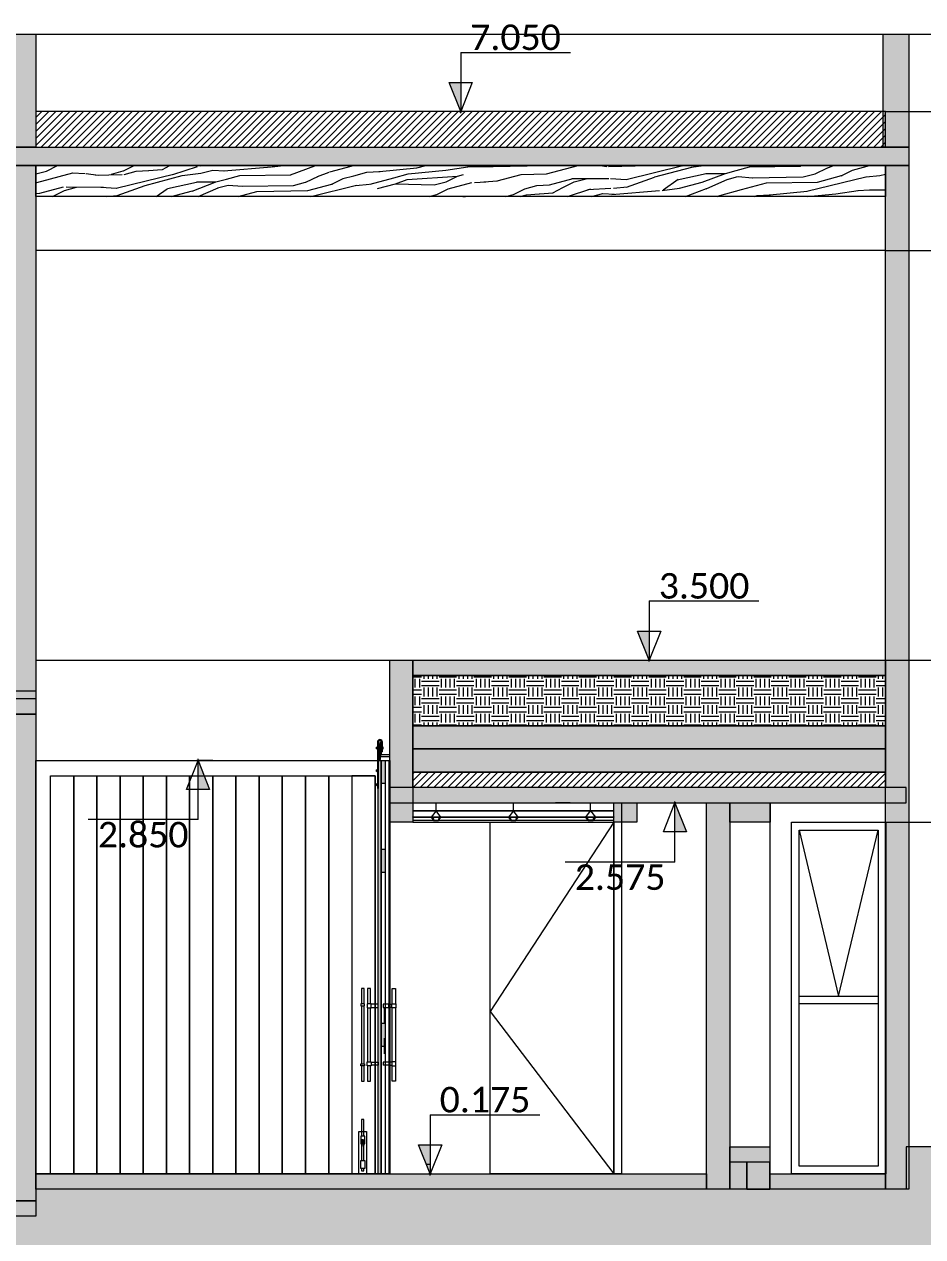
# Model space of a CAD drawing. Header units: metres. Extents: x -197 to 1099, y -24 to 14.
# Drawn here: x 827.51 to 833.33, y -0.23 to 7.61 of the extents above; entities that cross this region are included whole.
import ezdxf
from ezdxf.enums import TextEntityAlignment as Align

# ---------------------------------------------------------------- set-up
doc = ezdxf.new("R2010")
doc.units = ezdxf.units.M
doc.header["$LTSCALE"] = 0.001
doc.header["$PDMODE"] = 34
doc.header["$PDSIZE"] = 0.01
doc.linetypes.add('HIDDENX2', pattern=[19.05, 12.7, -6.35])
doc.linetypes.add('OCULTA3', pattern=[0.45, 0.3, -0.15])
doc.layers.get('0').update_dxf_attribs({"lineweight": 13, "true_color": 0x000000})
for name, color, linetype, lineweight, true_color in [('Jach-Anotaciones-CalidaddeLínea  0.13', 7, 'Continuous', 13, 0x000000), ('Jach-Anotaciones-CalidaddeLínea 0.05', 7, 'Continuous', 5, 0x000000), ('JACH-Anotaciones-Cotas01-Grals', 7, 'Continuous', 13, 0x000000), ('Jach-Anotaciones-Hatch-Lum100%', 7, 'Continuous', 13, 0x000000), ('Jach-Anotaciones-Hatch-Lum50%', 9, 'Continuous', 13, 0x808080), ('Jach-Anotaciones-Hatch-Lum80%', 250, 'Continuous', 13, 0x333333), ('Jach-Anotaciones-LineasDetalle0.09mm', 7, 'Continuous', 15, 0x000000), ('Jach-Anotaciones-LineasDetalle0.15mm', 7, 'Continuous', 15, 0x000000), ('JACH-Anotaciones-Textos-Lum75% @ 0.075', 7, 'Continuous', 13, 0x404040), ('JACH-Arq-Lineas-Proyeccion', 250, 'HIDDENX2', 13, 0x333333), ('JACH-Arq-Lineas-Proyeccion Niveles cortes', 9, 'HIDDENX2', 13, 0x808080), ('JACH-Arq-Puertas01-', 7, 'Continuous', 13, 0x404040)]:
    doc.layers.add(name, color=color, linetype=linetype, lineweight=lineweight, true_color=true_color)
doc.layers.add('Siclo Muros', color=5, linetype='Continuous')
doc.styles.add('02a-Calibri-JACH(1.8mm)', font='calibri.ttf', dxfattribs={"height": 2.2})
pattern_1 = [(0, (169.421, 45.032), (0, 6.985), [5.08, -1.905]), (90, (169.421, 45.032), (-6.985, 4e-16), [5.08, -1.905])]

# ---------------------------------------------------------------- blocks, each defined once
blk = doc.blocks.new('*U268')
at = {"lineweight": 0, "ltscale": 100}
h = blk.add_hatch(dxfattribs=at)
h.set_pattern_fill('ANGLE', color=256)
h.set_pattern_definition(pattern_1)
h.paths.add_polyline_path([(0, 2.5), (0, 0), (1, 2.5)])
h = blk.add_hatch(color=256, dxfattribs=at)
h.dxf.hatch_style = 1
h.paths.add_polyline_path([(0, 2.5), (0, 0), (1, 2.5)])
for points in [[(0, 5.1), (-9.47, 5.1)], [(0, 5.1), (0, 1.25)]]:
    blk.add_lwpolyline(points, dxfattribs=at)
for points in [[(0, 0), (1, 2.5), (-1, 2.5)], [(0, 2.5), (0, 0), (1, 2.5)]]:
    blk.add_lwpolyline(points, close=True, dxfattribs=at)
blk.add_point((0, 0), dxfattribs=at)
at = {"lineweight": 0, "ltscale": 100, "style": '02a-Calibri-JACH(1.8mm)'}
blk.add_attdef('ALT', text='', height=2.2, dxfattribs=at).set_placement((-4.73, 6.4), align=Align.MIDDLE_CENTER)
blk = doc.blocks.new('*U309')
at = {"lineweight": 0, "ltscale": 100}
h = blk.add_hatch(dxfattribs=at)
h.set_pattern_fill('ANGLE', color=256)
h.set_pattern_definition(pattern_1)
h.paths.add_polyline_path([(0, 2.5), (0, 0), (1, 2.5)])
h = blk.add_hatch(color=256, dxfattribs=at)
h.dxf.hatch_style = 1
h.paths.add_polyline_path([(0, 2.5), (0, 0), (1, 2.5)])
for points in [[(0, 5.1), (-9.47, 5.1)], [(0, 5.1), (0, 1.25)]]:
    blk.add_lwpolyline(points, dxfattribs=at)
for points in [[(0, 0), (1, 2.5), (-1, 2.5)], [(0, 2.5), (0, 0), (1, 2.5)]]:
    blk.add_lwpolyline(points, close=True, dxfattribs=at)
blk.add_point((0, 0), dxfattribs=at)
at = {"lineweight": 0, "ltscale": 100, "style": '02a-Calibri-JACH(1.8mm)'}
blk.add_attdef('ALT', text='', height=2.2, dxfattribs=at).set_placement((-4.73, 6.4), align=Align.MIDDLE_CENTER)
blk = doc.blocks.new('*U310')
at = {"lineweight": 0, "ltscale": 100}
h = blk.add_hatch(dxfattribs=at)
h.set_pattern_fill('ANGLE', color=256)
h.set_pattern_definition(pattern_1)
h.paths.add_polyline_path([(0, 2.5), (0, 0), (1, 2.5)])
h = blk.add_hatch(color=256, dxfattribs=at)
h.dxf.hatch_style = 1
h.paths.add_polyline_path([(0, 2.5), (0, 0), (1, 2.5)])
for points in [[(0, 5.1), (-9.47, 5.1)], [(0, 5.1), (0, 1.25)]]:
    blk.add_lwpolyline(points, dxfattribs=at)
for points in [[(0, 0), (1, 2.5), (-1, 2.5)], [(0, 2.5), (0, 0), (1, 2.5)]]:
    blk.add_lwpolyline(points, close=True, dxfattribs=at)
blk.add_point((0, 0), dxfattribs=at)
at = {"lineweight": 0, "ltscale": 100, "style": '02a-Calibri-JACH(1.8mm)'}
blk.add_attdef('ALT', text='', height=2.2, dxfattribs=at).set_placement((-4.73, 6.4), align=Align.MIDDLE_CENTER)
blk = doc.blocks.new('*U311')
at = {"lineweight": 0, "ltscale": 100}
h = blk.add_hatch(dxfattribs=at)
h.set_pattern_fill('ANGLE', color=256)
h.set_pattern_definition(pattern_1)
h.paths.add_polyline_path([(0, 2.5), (0, 0), (1, 2.5)])
h = blk.add_hatch(color=256, dxfattribs=at)
h.dxf.hatch_style = 1
h.paths.add_polyline_path([(0, 2.5), (0, 0), (1, 2.5)])
for points in [[(0, 5.1), (-9.47, 5.1)], [(0, 5.1), (0, 1.25)]]:
    blk.add_lwpolyline(points, dxfattribs=at)
for points in [[(0, 0), (1, 2.5), (-1, 2.5)], [(0, 2.5), (0, 0), (1, 2.5)]]:
    blk.add_lwpolyline(points, close=True, dxfattribs=at)
blk.add_point((0, 0), dxfattribs=at)
at = {"lineweight": 0, "ltscale": 100, "style": '02a-Calibri-JACH(1.8mm)'}
blk.add_attdef('ALT', text='', height=2.2, dxfattribs=at).set_placement((-4.73, 6.4), align=Align.MIDDLE_CENTER)
blk = doc.blocks.new('*U371')
at = {"lineweight": 0, "ltscale": 100}
h = blk.add_hatch(dxfattribs=at)
h.set_pattern_fill('ANGLE', color=256)
h.set_pattern_definition(pattern_1)
h.paths.add_polyline_path([(0, 2.5), (0, 0), (1, 2.5)])
h = blk.add_hatch(color=256, dxfattribs=at)
h.dxf.hatch_style = 1
h.paths.add_polyline_path([(0, 2.5), (0, 0), (1, 2.5)])
for points in [[(0, 5.1), (-9.47, 5.1)], [(0, 5.1), (0, 1.25)]]:
    blk.add_lwpolyline(points, dxfattribs=at)
for points in [[(0, 0), (1, 2.5), (-1, 2.5)], [(0, 2.5), (0, 0), (1, 2.5)]]:
    blk.add_lwpolyline(points, close=True, dxfattribs=at)
blk.add_point((0, 0), dxfattribs=at)
at = {"lineweight": 0, "ltscale": 100, "style": '02a-Calibri-JACH(1.8mm)'}
blk.add_attdef('ALT', text='', height=2.2, dxfattribs=at).set_placement((-4.73, 6.4), align=Align.MIDDLE_CENTER)
blk = doc.blocks.new('A$C35DA721B')
at = {"layer": 'Siclo Muros'}
h = blk.add_hatch(dxfattribs=at)
h.set_pattern_fill('AR-CONC', color=9, scale=0.05, angle=33)
h.set_pattern_definition([(83, (-3967.2723, -5426.88428), (0.317861133, 0.169009763), [0.0375, -0.4125]), (28, (-3967.2723, -5426.8843), (-0.263019929, 0.277636006), [0.03, -0.33]), (133.4514445, (-3967.2458, -5426.8702), (0.054841206, 0.446645764), [0.031870096, -0.350571056]), (79.1842, (-3967.32677, -5426.8004), (0.492606077, 0.22122257), [0.05625, -0.61875]), (129.6356355, (-3967.2857, -5426.782), (0.126665225, 0.66300899), [0.04780517, -0.52585688]), (24.184164, (-3967.32677, -5426.8004), (0.126665225, 0.66300899), [0.045, -0.495]), (54, (-3967.27122, -5426.79415), (0.35994517, -0.006282866), [0.0375, -0.4125]), (359, (-3967.2712, -5426.79415), (-0.095441807, 0.370340514), [0.03, -0.33]), (104.451445, (-3967.24122, -5426.79467), (0.264503361, 0.364057645), [0.031870095, -0.350571056]), (70.5, (-3967.2723, -5426.88428), (-0.0855544373, 0.1429055047), [0, -0.326, 0, -0.335, 0, -0.33125]), (40.5, (-3967.2723, -5426.88428), (0.002908332, 0.2370297167), [0, -0.191, 0, -0.3185, 0, -0.12625]), (0.5, (-3967.36581, -5426.94501), (0.2299927147, 0.1359122147), [0, -0.125, 0, -0.39, 0, -0.5175]), (350.5, (-3967.40775, -5426.97224), (0.2172899974, 0.2007905274), [0, -0.1625, 0, -0.259, 0, -0.3675])])
h.paths.add_polyline_path([(0.0635, 0.0212), (0.0542, 0.0212), (0.0476, 0), (0.0159, 0), (0.0093, 0.0212), (0, 0.0212), (0, 0.0222), (0.01, 0.0222), (0.0166, 0.001), (0.0469, 0.001), (0.0535, 0.0222), (0.0635, 0.0222)])
at = {"layer": 'Jach-Anotaciones-CalidaddeLínea 0.05'}
blk.add_lwpolyline([(0.0635, 0.0212), (0.0542, 0.0212), (0.0476, 0), (0.0159, 0), (0.0093, 0.0212), (0, 0.0212), (0, 0.0222), (0.01, 0.0222), (0.0166, 0.001), (0.0469, 0.001), (0.0535, 0.0222), (0.0635, 0.0222)], close=True, dxfattribs=at)
blk.add_lwpolyline([(0.0159, 0), (0.0476, 0)], dxfattribs=at)

msp = doc.modelspace()

# ---------------------------------------------------------------- hatches: boundary and pattern name
at = {"layer": 'Jach-Anotaciones-Hatch-Lum100%', "ltscale": 100}
h = msp.add_hatch(color=256, dxfattribs=at)
h.dxf.hatch_style = 1
h.paths.add_polyline_path([(827.4369, 7.55), (827.5869, 7.55), (827.5869, 6.82), (827.4369, 6.82)])
h = msp.add_hatch(color=256, dxfattribs=at)
h.dxf.hatch_style = 1
h.paths.add_polyline_path([(833.06922, 7.55), (833.23534, 7.55), (833.23534, 6.82), (833.06922, 6.82)])
h = msp.add_hatch(color=256, dxfattribs=at)
h.dxf.hatch_style = 1
h.paths.add_polyline_path([(827.4369, 6.82), (833.23534, 6.82), (833.23534, 6.7), (827.4369, 6.7)])
h = msp.add_hatch(color=256, dxfattribs=at)
h.dxf.hatch_style = 1
h.paths.add_polyline_path([(827.5869, 3.27), (827.4369, 3.27), (827.4369, 6.7), (827.5869, 6.7)])
h = msp.add_hatch(color=256, dxfattribs=at)
h.dxf.hatch_style = 1
h.paths.add_polyline_path([(833.08534, 6.7), (833.23534, 6.7), (833.23534, 0.075), (833.08534, 0.075)])
h = msp.add_hatch(color=256, dxfattribs=at)
h.dxf.hatch_style = 1
h.paths.add_polyline_path([(830.0269, 2.45), (829.8769, 2.45), (829.8769, 3.5), (830.0269, 3.5)])
h = msp.add_hatch(color=256, dxfattribs=at)
h.dxf.hatch_style = 1
h.paths.add_polyline_path([(827.5869, 3.15), (815.0369, 3.15), (815.0369, 3.3), (827.5869, 3.3)])
h = msp.add_hatch(color=256, dxfattribs=at)
h.dxf.hatch_style = 1
h.paths.add_polyline_path([(827.5869, 0), (827.4369, 0), (827.4369, 3.15), (827.5869, 3.15)])
h = msp.add_hatch(color=256, dxfattribs=at)
h.dxf.hatch_style = 1
h.paths.add_polyline_path([(829.8769, 2.575), (833.21922, 2.575), (833.21922, 2.675), (829.8769, 2.675)])
h = msp.add_hatch(color=256, dxfattribs=at)
h.dxf.hatch_style = 1
h.paths.add_polyline_path([(831.3269, 2.575), (831.4769, 2.575), (831.4769, 2.45), (831.3269, 2.45)])
h = msp.add_hatch(color=256, dxfattribs=at)
h.dxf.hatch_style = 1
h.paths.add_polyline_path([(831.9269, 2.575), (832.0769, 2.575), (832.0769, 0.075), (831.9269, 0.075)])
h = msp.add_hatch(color=256, dxfattribs=at)
h.dxf.hatch_style = 1
h.paths.add_polyline_path([(832.0769, 2.575), (832.33809, 2.575), (832.33809, 2.45), (832.0769, 2.45)])
h = msp.add_hatch(color=256, dxfattribs=at)
h.dxf.hatch_style = 1
h.paths.add_polyline_path([(832.0769, 0.35), (832.3369, 0.35), (832.3369, 0.075), (832.0769, 0.075)])
h = msp.add_hatch(color=256, dxfattribs=at)
h.dxf.hatch_style = 1
h.paths.add_polyline_path([(832.1869, 0.075), (832.3369, 0.075), (832.3369, 0.25), (832.1869, 0.25)])
h = msp.add_hatch(color=256, dxfattribs=at)
h.dxf.hatch_style = 1
h.paths.add_polyline_path([(831.9269, 0.075), (827.5869, 0.075), (827.5869, 0.175), (831.9269, 0.175)])
h = msp.add_hatch(color=256, dxfattribs=at)
h.dxf.hatch_style = 1
h.paths.add_polyline_path([(832.3369, 0.175), (833.08534, 0.175), (833.08534, 0.075), (832.3369, 0.075)])
h = msp.add_hatch(color=256, dxfattribs=at)
h.dxf.hatch_style = 1
h.paths.add_polyline_path([(815.1869, 0), (827.5869, 0), (827.5869, -0.1), (815.1869, -0.1)])
at = {"layer": 'Jach-Anotaciones-Hatch-Lum50%', "ltscale": 100}
h = msp.add_hatch(dxfattribs=at)
h.set_pattern_fill('ANSI31', color=256, scale=0.01)
h.set_pattern_definition([(45, (808.22887, -1e-14), (-0.02245064, 0.02245064), [])])
h.paths.add_polyline_path([(827.5869, 6.82), (833.08534, 6.82), (833.08534, 7.05), (827.5869, 7.05)])
h = msp.add_hatch(dxfattribs=at)
h.set_pattern_fill('WOOD_01', color=256, scale=0.8, angle=15, pattern_type=2)
h.set_pattern_definition([(15, (808.616, 0.74975), (-0.207055, 0.77274), [0.16, -0.64]), (23.9726, (808.73555, 0.334538), (4.429389244, 2.01507025), [0.153883, -15.234423]), (20.7105, (808.7154, 0.37883), (6.74761385, 2.63622662), [0.160798, -7.8791]), (359.5779, (808.65328, 0.610654), (9.121309987, -0.040604702), [0.240666, -23.825902]), (8.6599, (808.60041, 0.8698), (0.77274048, 0.20705688), [0.144886, -7.09942]), (0.0686, (808.74161, 0.43555), (3.29801754, 0.05548154), [0.124194, -12.295146]), (3.6901, (808.35106, 0.81127), (0.7727408, 0.2070556), [0.326338, -3.752878]), (20.7105, (808.75418, 0.26499), (6.74761385, 2.63622662), [0.0804, -7.9595]), (15, (808.6595, 0.5875), (-0.207055, 0.77274), [0.08, -0.72]), (15, (808.4801, 0.6388), (-0.207055, 0.77274), [0.24, -0.56]), (26.3099, (808.60359, 0.79611), (2.8839078, 1.6009596), [0.081584, -3.997631]), (17.7263, (808.602924, 0.48949), (15.247759037, 4.913842366), [0.16819, -16.650846]), (7.4054, (808.647773, 0.47666), (6.38897911, 0.88370608), [0.121062, -11.985134]), (15, (808.6878, 0.1727), (-0.207055, 0.77274), [0.16, -0.64]), (13.8309, (808.620896, 0.113326), (0.772740644, 0.207055868), [0.392082, -38.81608]), (15, (808.4656, 0.6929), (-0.207055, 0.77274), [0.08, -0.72]), (15, (808.5263, 0.7754), (-0.207055, 0.77274), [0.08, -0.72]), (15, (808.15995, 0.7518), (-0.207055, 0.77274), [0.12, -0.68]), (5.5377, (808.35823, 0.84632), (0.77274064, 0.20705555), [0.24331, -4.6229]), (15, (808.11096, 0.7801), (-0.207055, 0.77274), [0.16, -0.64]), (15, (808.2123, 0.0618), (-0.207055, 0.77274), [0.088, -0.712]), (15, (808.59605, 0.20605), (-0.207055, 0.77274), [0.08, -0.72]), (15, (808.1957, 0.1236), (-0.207055, 0.77274), [0.168, -0.632]), (20.4403, (808.577414, 0.2756), (7.520352223, 2.84328893), [0.16876, -16.707258]), (15, (808.5686, 0.3395), (-0.207055, 0.77274), [0.152, -0.648]), (15, (808.1626, 0.2473), (-0.207055, 0.77274), [0.088, -0.712]), (13.8309, (808.222211, 0.395762), (0.772740644, 0.207055868), [0.392082, -38.81608]), (15, (808.2731, 0.48394), (-0.207055, 0.77274), [0.08, -0.72]), (15, (808.1896, 0.4864), (-0.207055, 0.77274), [0.08, -0.72]), (15, (808.4987, 0.56924), (-0.207055, 0.77274), [0.16, -0.64]), (15, (808.34004, 0.5433), (-0.207055, 0.77274), [0.08, -0.72]), (15, (808.16065, 0.5946), (-0.207055, 0.77274), [0.16, -0.64]), (34.6538, (808.45625, 0.32596), (7.67192765, 5.3685661), [0.118929, -11.773925]), (26.3099, (808.26691, 0.50713), (2.8839078, 1.6009596), [0.081584, -3.997631]), (26.3099, (808.58636, 0.55131), (2.8839078, 1.6009596), [0.081584, -3.997631]), (20.7105, (808.27586, 0.782836), (6.74761385, 2.63622662), [0.0804, -7.9595]), (4.6952, (808.02181, 0.77274), (4.84349809, 0.46959485), [0.089442, -8.854828]), (3.6901, (808.2973, 0.0846), (0.7727408, 0.2070556), [0.081584, -3.997631]), (105, (808.3787, 0.08985), (-0.77274, -0.207055), [0, -0.8]), (1.6076, (808.100494, 0.4791), (13.96480605, 0.42899996), [0.172696, -17.096923]), (26.3099, (808.54288, 0.71359), (2.8839078, 1.6009596), [0.081584, -3.997631]), (25.3048, (808.67332, 0.22676), (3.65664872, 1.80801374), [0.089442, -8.854828]), (3.6901, (808.3504, 0.50465), (0.7727408, 0.2070556), [0.081584, -3.997631]), (3.6901, (808.41732, 0.56399), (0.7727408, 0.2070556), [0.081584, -3.997631]), (356.5651, (808.1212, 0.40183), (0.7727403, 0.207056), [0.101193, -2.428629]), (0.9638, (808.1358, 0.68733), (0.7727401, 0.2070561), [0.329849, -2.968635]), (358.3008, (808.27586, 0.782836), (5.82329377, -0.09608983), [0.250567, -8.101676]), (15, (808.2655, 0.8215), (-0.207055, 0.77274), [0.096, -0.704]), (0.9638, (808.35802, 0.16712), (0.7727401, 0.2070561), [0.329849, -2.968635]), (0.9638, (808.26625, 0.2005), (0.7727401, 0.2070561), [0.329849, -2.968635]), (0.9638, (808.24761, 0.27005), (0.7727401, 0.2070561), [0.329849, -2.968635]), (4.6952, (808.07151, 0.58728), (4.84349809, 0.46959485), [0.089442, -8.854828]), (0.9638, (808.3152, 0.63602), (0.7727401, 0.2070561), [0.164924, -3.13356]), (4.6952, (808.137764, 0.340006), (4.84349809, 0.46959485), [0.089442, -8.854828]), (12.6141, (808.554083, 0.393583), (0.772740365, 0.207056173), [0.192166, -19.024492]), (4.6952, (808.43181, 0.5099), (4.84349809, 0.46959485), [0.089442, -8.854828]), (27.5288, (808.520954, 0.51722), (2.88390792, 1.60096117), [0.073756, -7.30188]), (4.5626, (808.148117, 0.301369), (8.914254463, 0.732137535), [0.309115, -30.602364]), (6.8699, (808.45625, 0.32596), (0.7727403, 0.20705494), [0.113137, -5.543717]), (19.7636, (808.22691, 0.34733), (8.29309377, 3.05034164), [0.192666, -9.44061]), (15, (808.4082, 0.4125), (-0.207055, 0.77274), [0.248, -0.552]), (359.7449, (808.04459, 0.68774), (3.29801731, 0.05548152), [0.091214, -9.030189]), (5.5377, (808.37872, 0.08985), (0.77274064, 0.20705555), [0.24331, -4.6229]), (355.0169, (808.172964, 0.20864), (2.52527699, -0.15157446), [0.093638, -9.270122]), (15, (808.6767, 0.8323), (-0.207055, 0.77274), [0.04, -0.76]), (15, (808.7678, 0.4923), (-0.207055, 0.77274), [0.08, -0.72]), (26.3099, (808.84237, 0.21408), (2.8839078, 1.6009596), [0.081584, -3.997631]), (15, (808.8294, 0.2934), (-0.207055, 0.77274), [0.144, -0.656]), (358.3008, (808.71192, 0.700906), (5.82329377, -0.09608983), [0.083522, -8.26872]), (3.0207, (808.76313, 0.5407), (15.51052049, 0.842238517), [0.147206, -26.840515]), (105, (808.8424, 0.2141), (-0.77274, -0.207055), [0, -0.8]), (15, (808.9155, 0.2502), (-0.207055, 0.77274), [0.072, -0.728]), (15, (808.87616, 0.3971), (-0.207055, 0.77274), [0.072, -0.728]), (15, (808.8658, 0.4357), (-0.207055, 0.77274), [0.072, -0.728]), (351.0376, (808.79541, 0.69843), (6.0303476, -0.868825), [0.078791, -7.80029]), (3.5163, (808.77056, 0.791158), (4.07079072, 0.2624153776), [0.07347, -52.17242]), (356.5651, (808.8451, 0.51297), (0.7727403, 0.207056), [0.075894, -2.453926]), (2.4712, (808.74364, 0.89161), (4.0707587, 0.2625359), [0.073756, -7.30188])])
h.paths.add_polyline_path([(827.5869, 6.7), (833.08534, 6.7), (833.08534, 6.5), (827.5869, 6.5)])
h = msp.add_hatch(dxfattribs=at)
h.set_pattern_fill('SAND', color=256, scale=0.1, pattern_type=2)
h.set_pattern_definition([(0, (771.592652, 80.044), (0.059, 0.043), [0, -0.024, 0, -0.032, 0, -0.056]), (10, (771.63365, 80.09), (0.0330887, 0.083006854), [0, -0.062, 0, -0.014, 0, -0.053]), (20, (771.59965, 80.08), (0.02107402, 0.09706125), [0, -0.043, 0, -0.029, 0, -0.063]), (30, (771.63865, 80.07), (0.002373067, 0.079889727), [0, -0.056, 0, -0.071, 0, -0.051]), (40, (771.62165, 80.06), (0.02800836, 0.084855947), [0, -0.041, 0, -0.033, 0, -0.057]), (50, (771.66365, 80.05), (-0.015408382, 0.062534645), [0, -0.012, 0, -0.079, 0, -0.047]), (60, (771.64465, 80.04), (-0.0150237, 0.107978185), [0, -0.015, 0, -0.047, 0, -0.054]), (70, (771.62065, 80.03), (-0.028176974, 0.057079402), [0, -0.028, 0, -0.032, 0, -0.073]), (80, (771.62765, 80.02), (-0.034187673, 0.071015512), [0, -0.036, 0, -0.043]), (90, (771.67065, 80.01), (-0.067, 0.046), [0, -0.055, 0, -0.031, 0, -0.073]), (100, (771.58665, 80.02), (-0.06058941, 0.026887237), [0, -0.028, 0, -0.058, 0, -0.066]), (110, (771.596652, 80.03), (-0.06272446, 0.049534252), [0, -0.048, 0, -0.038, 0, -0.053]), (120, (771.60665, 80.04), (-0.089193575, 0.030487804), [0, -0.066, 0, -0.021, 0, -0.076]), (130, (771.61665, 80.05), (-0.066065346, -0.000608301), [0, -0.038, 0, -0.014, 0, -0.078]), (140, (771.62665, 80.06), (-0.1038838, -0.0133475), [0, -0.011, 0, -0.058, 0, -0.048]), (150, (771.63665, 80.07), (-0.080399346, -0.033255753), [0, -0.028, 0, -0.033, 0, -0.064]), (160, (771.64665, 80.08), (-0.09895099, -0.055504075), [0, -0.059, 0, -0.024, 0, -0.041]), (170, (771.65665, 80.09), (-0.048479097, -0.05034657), [0, -0.038, 0, -0.022, 0, -0.077])])
h.paths.add_polyline_path([(830.0269, 3.5), (833.08534, 3.5), (833.08534, 3.4), (830.0269, 3.4)])
h = msp.add_hatch(dxfattribs=at)
h.set_pattern_fill('FILL', color=256, scale=0.2, angle=315, pattern_type=2)
h.set_pattern_definition([(0, (771.590794, 80.01414), (0.113137085, 0.056568542), [0.11313708, -0.11313708]), (0, (771.590794, 79.98586), (0.113137085, 0.056568542), [0.11313708, -0.11313708]), (270, (771.60494, 79.97172), (0.11313708, -0.05656854), [0.05656854, -0.05656854]), (270, (771.63322, 79.97172), (0.11313708, -0.05656854), [0.05656854, -0.05656843]), (270, (771.6615, 79.97172), (0.11313708, -0.05656854), [0.05656854, -0.05656843]), (270, (771.68979, 79.97172), (0.11313708, -0.05656854), [0.05656854, -0.05656843])])
h.paths.add_polyline_path([(830.0269, 3.4), (833.08534, 3.4), (833.08534, 3.075), (830.0269, 3.075)])
h = msp.add_hatch(dxfattribs=at)
h.set_pattern_fill('GRAVEL', color=256, scale=0.0025)
h.set_pattern_definition([(228.0127875, (771.622372, 80.0635), (-0.50800000004, -0.57149999996), [0.008543036, -0.84576209]), (184.969741, (771.6166572, 80.05715), (0.7619999997, 0.06350000362), [0.01466012, -1.451351222]), (132.510447, (771.6020522, 80.05588), (0.63500000027, -0.69849999976), [0.01033704, -1.02336807]), (267.273689, (771.5772872, 80.040005), (0.06350000013, 1.26999999999), [0.013350113, -1.321660936]), (292.8336542, (771.5766522, 80.02667), (-0.31750000003, 0.76199999999), [0.013090842, -1.295995194]), (357.273689, (771.5817322, 80.014605), (-1.26999999999, 0.06350000013), [0.013350113, -1.321660936]), (37.6942405, (771.5950672, 80.01397), (-0.825499999963, -0.63500000005), [0.01765484, -1.747827883]), (72.2553284, (771.6090372, 80.024765), (0.44450000012, 1.39699999996), [0.01666799, -1.650131415]), (121.4295656, (771.6141172, 80.04064), (-0.50800000007, 0.82549999996), [0.013395325, -1.326138642]), (175.236358, (771.607132, 80.05207), (0.6985, -0.0635000001), [0.01529283, -0.749348424]), (222.3974378, (771.5918922, 80.05334), (-0.761999999976, -0.698500000027), [0.01977695, -1.957919313]), (138.814075, (771.640152, 80.03937), (-0.44449999997, 0.38100000003), [0.006750113, -0.668264146]), (171.4692344, (771.6350722, 80.043815), (0.82550000002, -0.12699999986), [0.01284205, -1.271365975]), (225, (771.62237, 80.04572), (-9e-18, -0.0635), [0.008980234, -0.080822328]), (203.1985905, (771.617927, 80.05334), (0.3175, 0.127), [0.004836033, -0.47876556]), (291.80141, (771.613482, 80.051435), (-0.0635, 0.1905), [0.00683914, -0.335118825]), (30.963757, (771.616022, 80.045085), (0.1905, 0.127), [0.01110799, -0.359157454]), (161.565051, (771.625547, 80.0508), (0.127, -0.0635), [0.00803218, -0.192772453]), (16.3895403, (771.5766522, 80.051435), (0.635, 0.1905), [0.0112522, -1.113970667]), (70.346176, (771.587447, 80.05461), (-0.25400000002, -0.6985), [0.009439974, -0.93455539]), (293.1985905, (771.625547, 80.0635), (-0.127, 0.3175), [0.009672002, -0.47392959]), (343.6104597, (771.6293572, 80.05461), (-0.63500000001, 0.19049999996), [0.0112522, -1.113970667]), (339.443955, (771.576652, 80.012065), (-0.3175, 0.127), [0.01085088, -0.531693358]), (294.7751406, (771.586812, 80.008255), (-0.31750000038, 0.69849999983), [0.009091803, -0.900089835]), (66.8014095, (771.626182, 80), (0.127, 0.3175), [0.009672003, -0.47392959]), (17.3540246, (771.6299922, 80.00889), (-0.82549999998, -0.25400000005), [0.01064457, -1.0538094]), (69.443955, (771.595067, 80), (-0.127, -0.3175), [0.00542544, -0.537118798]), (101.309932, (771.622372, 80), (-0.0635, 0.254), [0.003237865, -0.320549874]), (165.963757, (771.621737, 80.003175), (0.1905, -0.0635), [0.013090842, -0.248726365]), (186.009006, (771.6090372, 80.00635), (0.635, 0.06350000003), [0.012131675, -1.20103412]), (303.690068, (771.616022, 80.03937), (-0.0635, 0.127), [0.009158097, -0.21979441]), (353.1572266, (771.6211022, 80.03175), (1.079500000007, -0.126999999943), [0.01598892, -1.582900227]), (60.945396, (771.636977, 80.029845), (-0.254, -0.4445), [0.006537706, -0.647234808]), (90, (771.64015, 80.03556), (-0.0635, 0.0635), [0.00381, -0.05969]), (120.256437, (771.607767, 80.008255), (0.25399999997, -0.44450000002), [0.008821674, -0.87334852]), (48.0127875, (771.603322, 80.015875), (0.50800000004, 0.57149999996), [0.01708607, -0.837219055]), (0, (771.61475, 80.028575), (0.0635, 0.0635), [0.01651, -0.04699]), (325.3048465, (771.6312622, 80.028575), (0.63500000024, -0.44449999966), [0.01004024, -0.99398292]), (254.054604, (771.639517, 80.02286), (-0.0635, -0.254), [0.009245727, -0.45304125]), (207.6459754, (771.6369772, 80.01397), (-1.206500000044, -0.634999999916), [0.015053627, -1.49031161]), (175.4260787, (771.6236422, 80.006985), (-0.8255, 0.0635), [0.015925736, -1.57664616])])
h.paths.add_polyline_path([(830.0269, 3.075), (833.08534, 3.075), (833.08534, 2.92486), (830.02689, 2.92514)])
h = msp.add_hatch(dxfattribs=at)
h.set_pattern_fill('STONE_10', color=256, scale=0.2, pattern_type=2)
h.set_pattern_definition([(349.9921, (771.716652, 80.18), (1.1999999309, -0.1999983576), [0.0172626, -3.4352718]), (346.6076, (771.706652, 80.105), (3.400000045, -0.7999939066), [0.021587, -4.2958178]), (55.0079, (771.713652, 80.053), (0.4000012743, 0.6000000025), [0.0244132, -2.4169004]), (315.0001, (771.71365, 80.053), (0.20000006, 6.3e-07), [0.032527, -0.2503154]), (26.565, (771.70665, 80.18), (0.2, 0.19999982), [0.0223606, -0.4248528]), (315.0001, (771.70665, 80.05), (0.20000006, 6.3e-07), [0.0282842, -0.254558]), (32.029, (771.586649, 80.149993), (0.5999999814, 0.4003438875), [0.0094404, -1.8778422]), (71.0753, (771.594652, 80.155), (0.20000064153, 0.59999996273), [0.037, -7.3630024]), (0, (771.60665, 80), (0, 0.2), [0.05, -0.15]), (311.9522, (771.5976522, 80.2), (1.800036277707, -2.000000055063), [0.0134568, -23.9208352]), (290.1364, (771.586652, 80.03), (1.4000072854, -3.7999999704), [0.031953, -6.358669]), (56.9761, (771.633652, 80.1), (2.2000027912, 3.4000000201), [0.0238538, -4.7468922]), (70.8209, (771.625652, 80.077), (0.2000011083, 0.6000000488), [0.0243516, -4.8459694]), (354.0939, (771.596652, 80.08), (1.9999999326, -0.19999848615), [0.0291548, -5.8017968]), (322.5947, (771.649652, 80.043), (0.8000000208, -0.5999987544), [0.021401, -4.2587828]), (313.7812, (771.626652, 80.067), (0.20000048357, -0.19999992223), [0.0332416, -6.6150748]), (354.2895, (771.596652, 80.07), (0.1999999677, 3.85e-07), [0.0301496, -1.9798252]), (53.1301, (771.666652, 80.13), (0.400000025, 0.599999984), [0.025, -0.975]), (75.9637, (771.68165, 80.15), (1.5e-07, 0.200000115), [0.0206156, -0.8040058]), (323.1302, (771.686652, 80.12), (0.600000042, -0.399998497), [0.025, -0.9749988]), (90, (771.68665, 80.12), (-0.2, 1e-17), [0.02, -0.18]), (333.435, (771.60665, 80.16), (0.2, 2.7e-07), [0.067082, -0.3801314]), (333.435, (771.60665, 80.15), (0.2, 2.7e-07), [0.0447214, -0.402492]), (296.5651, (771.58665, 80.04), (0.20000017, -0.2000001), [0.0447214, -0.4024924]), (296.5651, (771.58665, 80.1), (0.20000017, -0.2000001), [0.0223606, -0.4248532]), (63.4349, (771.63665, 80.08), (2.6e-07, 0.19999991), [0.0447214, -0.4024924]), (63.4349, (771.68665, 80.14), (2.6e-07, 0.19999991), [0.0223606, -0.4248532]), (63.4349, (771.58665, 80.05), (2.6e-07, 0.19999991), [0.0223606, -0.4248532]), (63.4349, (771.60665, 80.17), (2.6e-07, 0.19999991), [0.0223606, -0.4248532]), (63.4349, (771.57665, 80.05), (2.6e-07, 0.19999991), [0.0223606, -0.4248532]), (26.565, (771.57665, 80.05), (0.2, 0.19999982), [0, -0.4472134]), (26.565, (771.57665, 80.04), (0.2, 0.19999982), [0, -0.4472134]), (26.565, (771.66665, 80.04), (0.2, 0.19999982), [0.0223606, -0.4248528]), (315.0001, (771.57665, 80.09), (0.20000006, 6.3e-07), [0.0141422, -0.2687]), (315.0001, (771.57665, 80.04), (0.20000006, 6.3e-07), [0.0141422, -0.2687]), (315.0001, (771.63665, 80.07), (0.20000006, 6.3e-07), [0.0424264, -0.2404158]), (315.0001, (771.67665, 80.12), (0.20000006, 6.3e-07), [0.0282842, -0.254558]), (315.0001, (771.67665, 80.2), (0.20000006, 6.3e-07), [0.0282842, -0.254558]), (315.0001, (771.66665, 80.19), (0.20000006, 6.3e-07), [0.0282842, -0.254558]), (45, (771.69665, 80.16), (0, 0.20000006), [0.0282842, -0.2545586]), (45, (771.67665, 80.03), (0, 0.20000006), [0.0282842, -0.2545586]), (45, (771.58665, 80.14), (0, 0.20000006), [0.0141422, -0.2687006]), (45, (771.68665, 80.05), (0, 0.20000006), [0.0141422, -0.2687006]), (45, (771.65665, 80), (0, 0.20000006), [0.0141422, -0.2687006]), (90, (771.67665, 80), (-0.2, 1e-17), [0.03, -0.17]), (90, (771.66665, 80.01), (-0.2, 1e-17), [0.02, -0.18]), (90, (771.64665, 80.12), (-0.2, 1e-17), [0.01, -0.19]), (90, (771.63665, 80.07), (-0.2, 1e-17), [0.01, -0.19]), (90, (771.60665, 80.16), (-0.2, 1e-17), [0.01, -0.19]), (90, (771.58665, 80.1), (-0.2, 1e-17), [0.04, -0.16]), (90, (771.58665, 80.07), (-0.2, 1e-17), [0.01, -0.19]), (90, (771.58665, 80.04), (-0.2, 1e-17), [0.01, -0.19]), (0, (771.59665, 80.15), (0, 0.2), [0.01, -0.19]), (0, (771.57665, 80.15), (0, 0.2), [0.01, -0.19]), (0, (771.65665, 80.12), (0, 0.2), [0.02, -0.18]), (0, (771.57665, 80.09), (0, 0.2), [0, -0.2]), (0, (771.69665, 80.05), (0, 0.2), [0.01, -0.19]), (0, (771.61665, 80.19), (0, 0.2), [0.05, -0.15]), (0, (771.69665, 80.18), (0, 0.2), [0.01, -0.19]), (52.4314, (771.706652, 80.06), (0.6000002162, 0.8000000279), [0.0164012, -3.263843]), (90, (771.71665, 80.073), (-0.2, 1e-17), [0.017, -0.183]), (333.435, (771.69665, 80.1), (0.2, 2.7e-07), [0.0223606, -0.4248528]), (0, (771.69665, 80.06), (0, 0.2), [0.01, -0.19]), (90, (771.77665, 80.11), (-0.2, 1e-17), [0.03, -0.17]), (24.8636, (771.735652, 80.021), (5.59999996035, 2.59998861631), [0.0451884, -8.9925032]), (272.7264, (771.735652, 80.021), (0.2000061944, -3.9999999097), [0.0210238, -4.1837358]), (343.1417, (771.743652, 80.15), (2.0000000483, -0.59999619914), [0.0344818, -6.8618904]), (290.3232, (771.733652, 80.177), (0.60000194956, -1.6000000902), [0.0287924, -5.729682]), (346.6076, (771.755652, 80.155), (3.400000045, -0.7999939066), [0.021587, -4.2958178]), (298.4957, (771.736652, 80.19), (1.20000301467, -2.19999996722), [0.0398246, -7.9251032]), (0, (771.72765, 80.1), (0, 0.2), [0.039, -0.161]), (90, (771.72765, 80.073), (-0.2, 1e-17), [0.017, -0.183]), (0, (771.72765, 80.09), (0, 0.2), [0.049, -0.151]), (63.4349, (771.77665, 80.05), (2.6e-07, 0.19999991), [0, -0.4472138]), (26.565, (771.73665, 80.03), (0.2, 0.19999982), [0.0447214, -0.402492]), (45, (771.76665, 80.1), (0, 0.20000006), [0.0141422, -0.2687006]), (90, (771.73665, 80.19), (-0.2, 1e-17), [0.01, -0.19]), (90, (771.72665, 80.19), (-0.2, 1e-17), [0.01, -0.19]), (90, (771.72665, 80), (-0.2, 1e-17), [0.03, -0.17])])
h.paths.add_polyline_path([(830.0269, 2.925), (833.08534, 2.925), (833.08534, 2.775), (830.0269, 2.775)])
h = msp.add_hatch(color=256, dxfattribs=at)
h.dxf.hatch_style = 1
h.paths.add_polyline_path([(829.8029, 2.85), (829.8219, 2.85), (829.8219, 0.175), (829.8029, 0.175)])
h = msp.add_hatch(color=256, dxfattribs=at)
h.dxf.hatch_style = 1
h.paths.add_polyline_path([(829.8219, 2.85), (829.8469, 2.85), (829.8469, 2.7), (829.8219, 2.7)])
h = msp.add_hatch(dxfattribs=at)
h.set_pattern_fill('ANSI31', color=256, scale=0.01)
h.set_pattern_definition([(45, (357.01203, -7e-14), (-0.0224506403, 0.0224506403), [])])
h.paths.add_polyline_path([(830.0269, 2.775), (833.08534, 2.775), (833.08534, 2.675), (830.0269, 2.675)])
h = msp.add_hatch(color=256, dxfattribs=at)
h.dxf.hatch_style = 1
h.paths.add_polyline_path([(829.8219, 2.275), (829.8469, 2.275), (829.8469, 2.125), (829.8219, 2.125)])
h = msp.add_hatch(color=256, dxfattribs=at)
h.dxf.hatch_style = 1
h.paths.add_polyline_path([(829.8219, 1.15), (829.8469, 1.15), (829.8469, 1), (829.8219, 1)])
at = {"layer": 'Jach-Anotaciones-Hatch-Lum80%', "ltscale": 100}
h = msp.add_hatch(dxfattribs=at)
h.set_pattern_fill('EARTH', color=256, scale=0.03, angle=45, double=1)
h.set_pattern_definition([(45, (808.22887, -1e-14), (0, 0.2694077), [0.1905, -0.1905]), (45, (808.17835, 0.05051), (0, 0.2694077), [0.1905, -0.1905]), (45, (808.12784, 0.10103), (0, 0.2694077), [0.1905, -0.1905]), (135, (808.12784, 0.1347), (-0.2694077, 0), [0.1905, -0.1905]), (135, (808.17835, 0.18522), (-0.2694077, 0), [0.1905, -0.1905]), (135, (808.22887, 0.23573), (-0.2694077, 0), [0.1905, -0.1905])])
h.paths.add_polyline_path([(827.5869, 0.075), (827.5869, -0.1), (815.1869, -0.1), (815.1869, -0.675), (811.7869, -0.675), (811.7869, -0.1), (811.35878, -0.1), (810.79035, -0.1), (809.9269, -0.28871), (809.80448, -0.6083), (809.5065, -0.67063), (809.63124, -1.19698), (809.88071, -1.37705), (809.94308, -1.48786), (810.15791, -1.50864), (810.52519, -1.55019), (811.16967, -1.661), (811.59932, -1.72333), (812.11905, -1.65408), (813.85845, -1.38397), (814.6138, -1.38397), (816.06214, -0.95458), (816.37398, -1.02384), (817.02907, -1.61162), (818.19329, -1.20993), (818.87241, -1.18223), (820.50786, -0.7944), (821.15926, -0.91213), (821.36716, -1.35537), (822.30004, -1.92198), (823.45733, -2.03279), (824.21961, -1.65881), (825.2383, -1.0632), (825.80654, -1.00087), (826.49953, -0.91776), (828.01717, -1.44411), (828.83489, -1.11861), (829.59354, -0.70302), (830.37662, -0.71687), (832.04671, -1.55487), (833.03075, -1.65876), (833.95242, -1.81112), (834.90181, -1.59643), (835.44234, -1.00082), (835.83041, -0.73072), (836.32637, -0.24479), (836.58992, 0.35), (833.21922, 0.35), (833.21922, 0.075), (832.1869, 0.075), (832.1869, 0.25), (832.0769, 0.25), (832.0769, 0.075)])

# ---------------------------------------------------------------- linework, layer by layer
at = {"layer": 'Jach-Anotaciones-CalidaddeLínea  0.13', "ltscale": 100}
for points in [[(827.4369, 7.55), (827.5869, 7.55), (827.5869, 6.82), (827.4369, 6.82)], [(833.06922, 7.55), (833.23534, 7.55), (833.23534, 6.82), (833.06922, 6.82)], [(827.5869, 6.82), (833.08534, 6.82), (833.08534, 7.05), (827.5869, 7.05)], [(827.4369, 6.82), (833.23534, 6.82), (833.23534, 6.7), (827.4369, 6.7)], [(827.5869, 3.25), (827.4369, 3.25), (827.4369, 6.7), (827.5869, 6.7)], [(827.5869, 6.7), (833.08534, 6.7), (833.08534, 6.5), (827.5869, 6.5)], [(833.08534, 6.7), (833.23534, 6.7), (833.23534, 0.075), (833.08534, 0.075)], [(830.0269, 2.45), (829.8769, 2.45), (829.8769, 3.5), (830.0269, 3.5)], [(830.0269, 3.5), (833.08534, 3.5), (833.08534, 3.4), (830.0269, 3.4)], [(830.0269, 3.4), (833.08534, 3.4), (833.08534, 3.075), (830.0269, 3.075)], [(827.5869, 3.15), (815.0369, 3.15), (815.0369, 3.3), (827.5869, 3.3)], [(827.5869, 0), (827.4369, 0), (827.4369, 3.15), (827.5869, 3.15)], [(830.0269, 3.075), (833.08534, 3.075), (833.08534, 2.92486), (830.02689, 2.92514)], [(830.0269, 2.925), (833.08534, 2.925), (833.08534, 2.775), (830.0269, 2.775)], [(827.5869, 2.85), (829.8769, 2.85), (829.8769, 0.175), (827.5869, 0.175)], [(830.0269, 2.775), (833.08534, 2.775), (833.08534, 2.675), (830.0269, 2.675)], [(829.8769, 2.575), (833.21922, 2.575), (833.21922, 2.675), (829.8769, 2.675)], [(831.3269, 2.575), (831.3769, 2.575), (831.3769, 0.175), (831.3269, 0.175)], [(831.3269, 2.575), (831.4769, 2.575), (831.4769, 2.45), (831.3269, 2.45)], [(831.9269, 2.575), (832.0769, 2.575), (832.0769, 0.075), (831.9269, 0.075)], [(832.0769, 2.575), (832.33809, 2.575), (832.33809, 2.45), (832.0769, 2.45)], [(830.5269, 2.45), (831.3269, 2.45), (831.3269, 0.175), (830.5269, 0.175)], [(832.4769, 2.45), (833.0869, 2.45), (833.0869, 0.175), (832.4769, 0.175)], [(832.5269, 2.4), (833.0369, 2.4), (833.0369, 0.225), (832.5269, 0.225)], [(832.0769, 0.35), (832.3369, 0.35), (832.3369, 0.075), (832.0769, 0.075)], [(832.1869, 0.075), (832.3369, 0.075), (832.3369, 0.25), (832.1869, 0.25)], [(831.9269, 0.075), (827.5869, 0.075), (827.5869, 0.175), (827.5869, 0.175), (831.9269, 0.175)], [(815.1869, 0), (827.5869, 0), (827.5869, -0.1), (815.1869, -0.1)]]:
    msp.add_lwpolyline(points, close=True, dxfattribs=at)
for points in [[(827.5869, 7.55), (833.06922, 7.55)], [(833.08534, 6.15), (827.5869, 6.15)], [(827.5869, 3.5), (829.8769, 3.5)], [(832.3369, 2.575), (832.3369, 0.35)], [(831.3269, 2.45), (830.5269, 1.225), (831.3269, 0.175)], [(832.5269, 2.4), (832.7819, 1.325), (833.0369, 2.4)]]:
    msp.add_lwpolyline(points, dxfattribs=at)
at = {"layer": 'Jach-Anotaciones-CalidaddeLínea  0.13'}
msp.add_lwpolyline([(826.49953, -0.91776), (828.01717, -1.44411), (828.83489, -1.11861), (829.59354, -0.70302), (830.37662, -0.71687), (832.04671, -1.55487), (833.03075, -1.65876), (833.95242, -1.81112), (834.90181, -1.59643), (835.44234, -1.00082), (835.83041, -0.73072), (836.32637, -0.24479), (836.58992, 0.35), (833.21922, 0.35), (833.21922, 0.075), (832.1869, 0.075), (832.1869, 0.25), (832.0769, 0.25), (832.0769, 0.075), (827.5869, 0.075), (827.5869, -0.1), (827.5869, -0.1), (815.1869, -0.1)], dxfattribs=at)
at = {"layer": 'Jach-Anotaciones-CalidaddeLínea 0.05'}
for points in [[(830.0269, 2.5242), (830.0269, 2.5252), (831.3269, 2.5252), (831.3269, 2.5242)], [(830.1769, 2.462), (830.19275, 2.462), (830.20865, 2.4832), (830.20865, 2.4842), (830.1769, 2.5252), (830.14515, 2.4842), (830.14515, 2.4832), (830.16105, 2.462)], [(830.6769, 2.462), (830.69275, 2.462), (830.70865, 2.4832), (830.70865, 2.4842), (830.6769, 2.5252), (830.64515, 2.4842), (830.64515, 2.4832), (830.66105, 2.462)], [(831.1769, 2.462), (831.16105, 2.462), (831.14515, 2.4832), (831.14515, 2.4842), (831.1769, 2.5252), (831.20865, 2.4842), (831.20865, 2.4832), (831.19275, 2.462)], [(830.0269, 2.4842), (830.0269, 2.4852), (830.84347, 2.4852), (831.3269, 2.4852), (831.3269, 2.4842), (830.84347, 2.4842)]]:
    msp.add_lwpolyline(points, close=True, dxfattribs=at)
for points in [[(830.1769, 2.5252), (830.1769, 2.575)], [(830.6769, 2.5252), (830.6769, 2.575)], [(830.6769, 2.5252), (830.6769, 2.575)], [(831.1769, 2.5252), (831.1769, 2.575)], [(830.0269, 2.4842), (830.84347, 2.4842), (831.3269, 2.4842)]]:
    msp.add_lwpolyline(points, dxfattribs=at)
at = {"layer": 'Jach-Anotaciones-CalidaddeLínea 0.05', "ltscale": 100}
msp.add_lwpolyline([(830.0269, 2.45), (831.3269, 2.45), (831.3269, 2.462), (830.0269, 2.462)], close=True, dxfattribs=at)
at = {"layer": 'JACH-Anotaciones-Cotas01-Grals', "ltscale": 100}
msp.add_lwpolyline([(832.5269, 1.325), (833.0369, 1.325), (833.0369, 1.275), (832.5269, 1.275)], close=True, dxfattribs=at)
msp.add_lwpolyline([(829.71007, 0.44839), (829.72726, 0.44839)], dxfattribs=at)
at = {"layer": 'Jach-Anotaciones-LineasDetalle0.09mm', "ltscale": 100}
for points in [[(827.5869, 2.85), (829.8769, 2.85), (829.8769, 0.175), (827.5869, 0.175)], [(829.8219, 2.85), (829.8469, 2.85), (829.8469, 2.7), (829.8219, 2.7)], [(829.8219, 2.275), (829.8469, 2.275), (829.8469, 2.125), (829.8219, 2.125)], [(829.7299, 1.25), (829.7559, 1.25), (829.7559, 1.275), (829.7299, 1.275)], [(829.9166, 1.25), (829.8906, 1.25), (829.8906, 1.275), (829.9166, 1.275)], [(829.8219, 1.15), (829.8469, 1.15), (829.8469, 1), (829.8219, 1)], [(829.7299, 0.9), (829.7559, 0.9), (829.7559, 0.875), (829.7299, 0.875)], [(829.9166, 0.9), (829.8906, 0.9), (829.8906, 0.875), (829.9166, 0.875)], [(832.3369, 0.175), (833.08534, 0.175), (833.08534, 0.075), (832.3369, 0.075)]]:
    msp.add_lwpolyline(points, close=True, dxfattribs=at)
for points in [[(829.7529, 1.275), (829.7529, 1.375), (829.7329, 1.375), (829.7329, 1.275)], [(829.8936, 1.275), (829.8936, 1.375), (829.9136, 1.375), (829.9136, 1.275)], [(829.7559, 1.2525), (829.8029, 1.2525), (829.8029, 1.2725), (829.7559, 1.2725)], [(829.8906, 1.2525), (829.8706, 1.2525), (829.8706, 1.2725), (829.8906, 1.2725)], [(829.7329, 1.25), (829.7329, 0.9)], [(829.7529, 0.9), (829.7529, 1.25)], [(829.8936, 0.9), (829.8936, 1.25)], [(829.9136, 1.25), (829.9136, 0.9)], [(829.7329, 0.875), (829.7329, 0.775), (829.7529, 0.775), (829.7529, 0.875)], [(829.7559, 0.8975), (829.8029, 0.8975), (829.8029, 0.8775), (829.7559, 0.8775)], [(829.8906, 0.8975), (829.8706, 0.8975), (829.8706, 0.8775), (829.8906, 0.8775)], [(829.9136, 0.875), (829.9136, 0.775), (829.8936, 0.775), (829.8936, 0.875)]]:
    msp.add_lwpolyline(points, dxfattribs=at)
at = {"layer": 'Jach-Anotaciones-LineasDetalle0.15mm', "ltscale": 100}
for points in [[(829.8299, 2.906), (829.8299, 2.9685, 1), (829.7969, 2.9685), (829.7969, 2.6685)], [(829.8239, 2.906), (829.8239, 2.9685, 1), (829.8029, 2.9685), (829.8029, 2.6685)]]:
    msp.add_lwpolyline(points, format="xyb", dxfattribs=at)
for points in [[(829.79142, 2.9367), (829.7959, 2.9367), (829.7959, 2.9253), (829.79142, 2.9253)], [(829.7969, 2.941), (829.7959, 2.941), (829.7959, 2.921), (829.7969, 2.921)], [(829.8029, 2.8935), (829.8089, 2.8935), (829.8089, 2.9685), (829.8029, 2.9685)], [(829.8089, 2.906), (829.8179, 2.906), (829.8179, 2.956), (829.8089, 2.956)], [(829.8089, 2.856), (829.8179, 2.856), (829.8179, 2.906), (829.8089, 2.906)], [(829.8179, 2.8935), (829.8239, 2.8935), (829.8239, 2.9685), (829.8179, 2.9685)], [(829.8299, 2.941), (829.8309, 2.941), (829.8309, 2.921), (829.8299, 2.921)], [(829.83538, 2.9367), (829.8309, 2.9367), (829.8309, 2.9253), (829.83538, 2.9253)], [(829.8029, 2.85), (829.8219, 2.85), (829.8219, 0.175), (829.8029, 0.175)], [(829.8029, 2.85), (829.8714, 2.85), (829.8714, 0.175), (829.8029, 0.175)], [(829.8179, 2.875), (829.8769, 2.875), (829.8769, 2.887), (829.8179, 2.887)], [(829.8219, 2.85), (829.8469, 2.85), (829.8469, 0.175), (829.8219, 0.175)], [(829.8219, 2.85), (829.8469, 2.85), (829.8469, 0.175), (829.8219, 0.175)], [(829.8219, 2.85), (829.8469, 2.85), (829.8469, 0.175), (829.8219, 0.175)], [(829.79142, 2.7892), (829.7959, 2.7892), (829.7959, 2.7778), (829.79142, 2.7778)], [(829.7969, 2.7935), (829.7959, 2.7935), (829.7959, 2.7735), (829.7969, 2.7735)], [(829.79142, 2.6992), (829.7959, 2.6992), (829.7959, 2.6878), (829.79142, 2.6878)], [(829.7969, 2.7035), (829.7959, 2.7035), (829.7959, 2.6835), (829.7969, 2.6835)]]:
    msp.add_lwpolyline(points, close=True, dxfattribs=at)
for points in [[(829.8299, 2.906), (829.8239, 2.906)], [(829.7969, 2.6685), (829.8029, 2.6685)], [(829.8756, 1.2525), (829.8756, 0.8975)]]:
    msp.add_lwpolyline(points, dxfattribs=at)
at = {"layer": 'JACH-Arq-Lineas-Proyeccion', "linetype": 'OCULTA3', "ltscale": 100}
for points in [[(829.8706, 1.2725), (829.8349, 1.2725), (829.8349, 1.2525), (829.8706, 1.2525)], [(829.8399, 1.2525), (829.8399, 0.8975)], [(829.8706, 0.8975), (829.8349, 0.8975), (829.8349, 0.8775)], [(829.8706, 0.8775), (829.8349, 0.8775)]]:
    msp.add_lwpolyline(points, dxfattribs=at)
at = {"layer": 'JACH-Arq-Lineas-Proyeccion Niveles cortes', "ltscale": 100}
for points in [[(833.0869, 7.55), (835.5869, 7.55)], [(833.0869, 7.05), (835.5869, 7.05)], [(833.0869, 6.15), (835.5869, 6.15)], [(833.0869, 3.5), (835.5869, 3.5)], [(828.7319, 2.85), (828.63654, 2.85)], [(831.04508, 2.575), (830.94972, 2.575)], [(833.08846, 2.45), (835.58846, 2.45)]]:
    msp.add_lwpolyline(points, dxfattribs=at)
at = {"layer": 'JACH-Arq-Puertas01-', "ltscale": 100}
for points in [[(827.6819, 2.75), (829.7819, 2.75), (829.7819, 0.175), (827.6819, 0.175)], [(827.6819, 2.75), (827.8319, 2.75), (827.8319, 0.175), (827.6819, 0.175)], [(827.8319, 2.75), (827.9819, 2.75), (827.9819, 0.175), (827.8319, 0.175)], [(827.9819, 2.75), (828.1319, 2.75), (828.1319, 0.175), (827.9819, 0.175)], [(828.1319, 2.75), (828.2819, 2.75), (828.2819, 0.175), (828.1319, 0.175)], [(828.2819, 2.75), (828.4319, 2.75), (828.4319, 0.175), (828.2819, 0.175)], [(828.4319, 2.75), (828.5819, 2.75), (828.5819, 0.175), (828.4319, 0.175)], [(828.5819, 2.75), (828.7319, 2.75), (828.7319, 0.175), (828.5819, 0.175)], [(828.7319, 2.75), (828.8819, 2.75), (828.8819, 0.175), (828.7319, 0.175)], [(828.8819, 2.75), (829.0319, 2.75), (829.0319, 0.175), (828.8819, 0.175)], [(829.0319, 2.75), (829.1819, 2.75), (829.1819, 0.175), (829.0319, 0.175)], [(829.1819, 2.75), (829.3319, 2.75), (829.3319, 0.175), (829.1819, 0.175)], [(829.3319, 2.75), (829.4819, 2.75), (829.4819, 0.175), (829.3319, 0.175)], [(829.4819, 2.75), (829.6319, 2.75), (829.6319, 0.175), (829.4819, 0.175)], [(829.7819, 2.75), (829.6319, 2.75), (829.6319, 0.175), (829.7819, 0.175)], [(829.69026, 1.263), (829.71426, 1.263), (829.71426, 1.275), (829.69026, 1.275)], [(829.69026, 0.887), (829.71426, 0.887), (829.71426, 0.875), (829.69026, 0.875)], [(829.69913, 0.3904), (829.69445, 0.3904), (829.69445, 0.39665), (829.70538, 0.39665), (829.70538, 0.36852), (829.71476, 0.36852), (829.71476, 0.41852), (829.68976, 0.41852), (829.68976, 0.36852), (829.69913, 0.36852)], [(829.68976, 0.21056), (829.68976, 0.26056), (829.71476, 0.26056), (829.71476, 0.21056)]]:
    msp.add_lwpolyline(points, close=True, dxfattribs=at)
for points in [[(829.71126, 1.275), (829.71126, 1.375), (829.69326, 1.375), (829.69326, 1.275)], [(829.69326, 1.263), (829.69326, 0.887)], [(829.71126, 0.887), (829.71126, 1.263)], [(829.69326, 0.875), (829.69326, 0.775), (829.71126, 0.775), (829.71126, 0.875)], [(829.71007, 0.47686), (829.71007, 0.52686), (829.69445, 0.52686), (829.69445, 0.47686)], [(829.69445, 0.47686), (829.69445, 0.41852)], [(829.71007, 0.41852), (829.71007, 0.47686)], [(829.72726, 0.44839), (829.72726, 0.175), (829.67726, 0.175), (829.67726, 0.44839)], [(829.67726, 0.44839), (829.69445, 0.44839)], [(829.69445, 0.44839), (829.71007, 0.44839)], [(829.69445, 0.36852), (829.69445, 0.26056)], [(829.71007, 0.26056), (829.71007, 0.36852)], [(829.69445, 0.21056), (829.69445, 0.19468), (829.71007, 0.19468), (829.71007, 0.21056)]]:
    msp.add_lwpolyline(points, dxfattribs=at)
msp.add_circle((829.70226, 0.36005), 0.00625, dxfattribs=at)

# ---------------------------------------------------------------- block references
at = {"layer": 'Jach-Anotaciones-CalidaddeLínea 0.05'}
for p in [(830.14515, 2.462), (830.64515, 2.462)]:
    msp.add_blockref('A$C35DA721B', p, dxfattribs=at)
at = {"layer": 'Jach-Anotaciones-CalidaddeLínea 0.05', "xscale": -1}
msp.add_blockref('A$C35DA721B', (831.20865, 2.462), dxfattribs=at)
at = {"layer": 'JACH-Anotaciones-Textos-Lum75% @ 0.075', "ltscale": 100}
ref = msp.add_blockref('*U311', (830.33612, 7.05), dxfattribs=dict(at, xscale=-0.075, yscale=0.075, zscale=0.075))
ref.add_attrib('ALT', '7.050', dxfattribs={"layer": '0', "lineweight": 0, "ltscale": 100, "height": 0.165, "style": '02a-Calibri-JACH(1.8mm)'}).set_placement((830.69108, 7.53006), align=Align.MIDDLE_CENTER)
ref = msp.add_blockref('*U268', (831.55612, 3.5), dxfattribs=dict(at, xscale=-0.075, yscale=0.075, zscale=0.075))
ref.add_attrib('ALT', '3.500', dxfattribs={"layer": '0', "lineweight": 0, "ltscale": 100, "height": 0.165, "style": '02a-Calibri-JACH(1.8mm)'}).set_placement((831.91108, 3.98006), align=Align.MIDDLE_CENTER)
ref = msp.add_blockref('*U309', (828.63654, 2.85), dxfattribs=dict(at, xscale=-0.075, yscale=0.075, zscale=0.075, rotation=180))
ref.add_attrib('ALT', '2.850', dxfattribs={"layer": '0', "lineweight": 0, "ltscale": 100, "height": 0.165, "style": '02a-Calibri-JACH(1.8mm)'}).set_placement((828.28158, 2.36994), align=Align.MIDDLE_CENTER)
ref = msp.add_blockref('*U371', (831.72288, 2.575), dxfattribs=dict(at, xscale=-0.075, yscale=0.075, zscale=0.075, rotation=180))
ref.add_attrib('ALT', '2.575', dxfattribs={"layer": '0', "lineweight": 0, "ltscale": 100, "height": 0.165, "style": '02a-Calibri-JACH(1.8mm)'}).set_placement((831.36792, 2.09494), align=Align.MIDDLE_CENTER)
ref = msp.add_blockref('*U310', (830.13856, 0.175), dxfattribs=dict(at, xscale=-0.075, yscale=0.075, zscale=0.075))
ref.add_attrib('ALT', '0.175', dxfattribs={"layer": '0', "lineweight": 0, "ltscale": 100, "height": 0.165, "style": '02a-Calibri-JACH(1.8mm)'}).set_placement((830.49352, 0.65506), align=Align.MIDDLE_CENTER)

doc.saveas('drawing.dxf')
